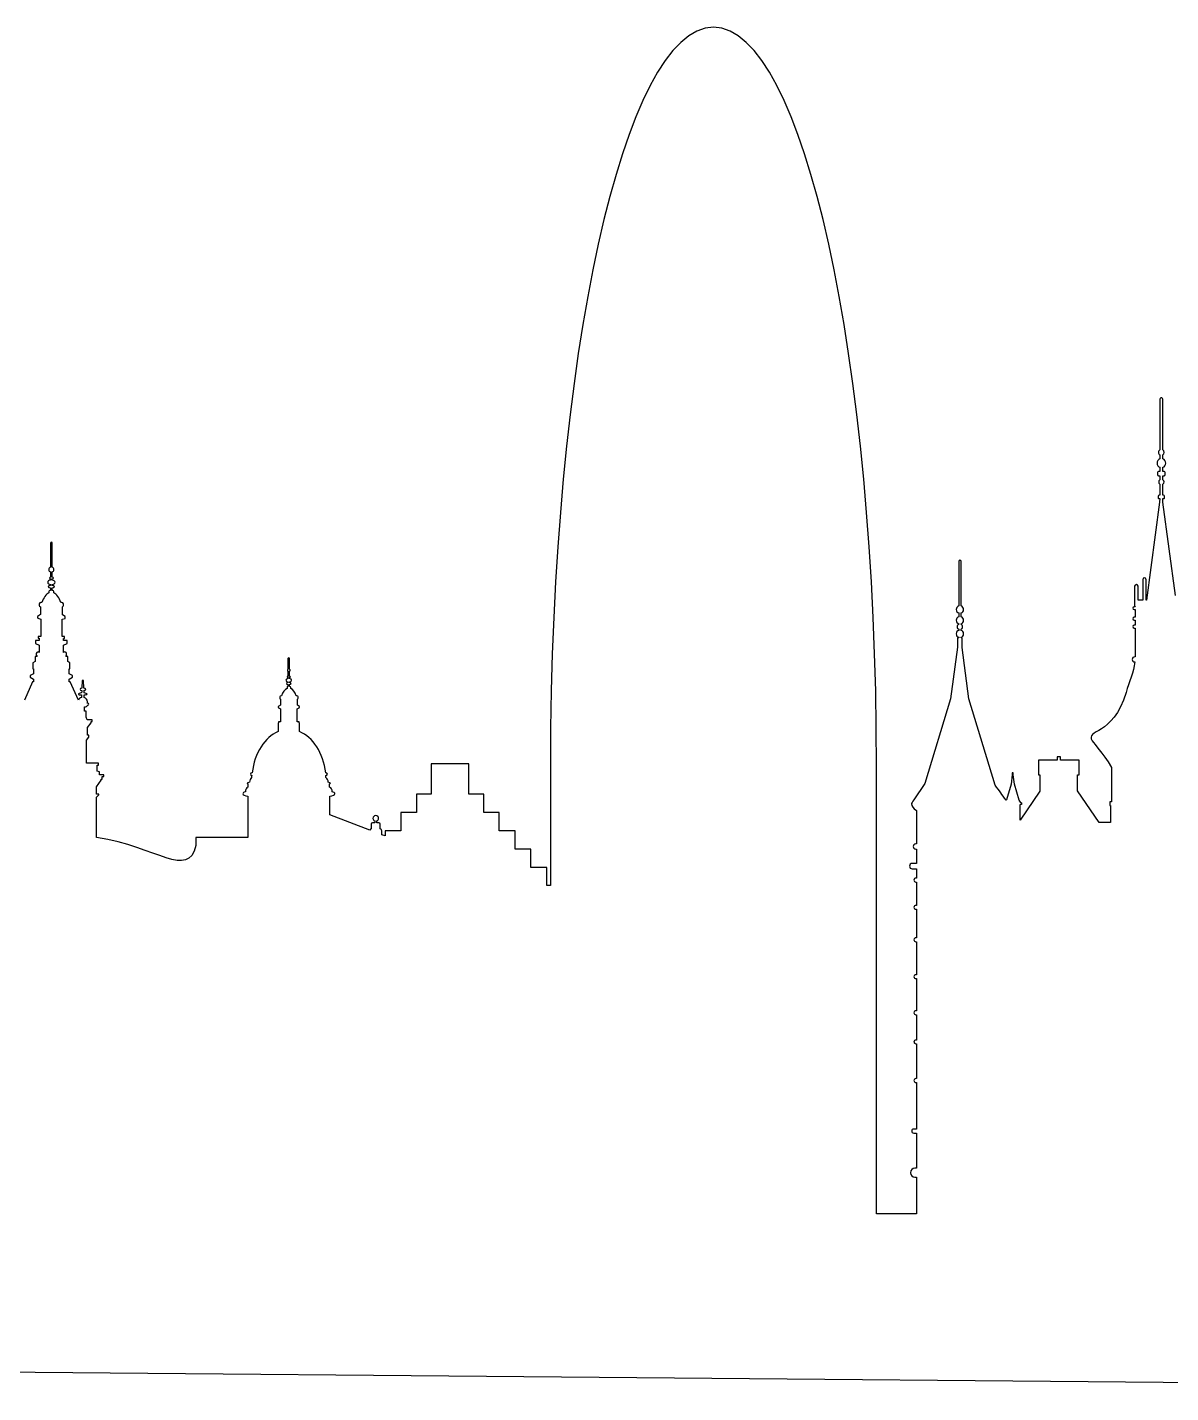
# Model space of a CAD drawing. Extents: x -1462 to 1445, y -1837 to 1335.
# Drawn here: x -962 to -711.4, y 1036.1 to 1335.4 of the extents above; entities that cross this region are included whole.
import ezdxf

# ---------------------------------------------------------------- set-up
doc = ezdxf.new("R2010")
doc.units = 0
doc.layers.add('Calque_1', color=7, linetype='CONTINUOUS')

msp = doc.modelspace()

# ---------------------------------------------------------------- linework, layer by layer
at = {"layer": 'Calque_1', "color": 1}
for p, q in [((-811.623956, 1335.354288), (-811.623956, 1335.354288)), ((-713.777597, 1253.616566), (-713.777597, 1242.751363)), ((-713.09854, 1242.751363), (-713.09854, 1253.616566)), ((-713.777597, 1241.640056), (-713.777597, 1240.77555)), ((-713.777597, 1238.923729), (-713.777597, 1237.997833)), ((-713.09854, 1240.77555), (-713.09854, 1241.640056)), ((-713.09854, 1237.997833), (-713.09854, 1238.923729)), ((-714.271834, 1237.812421), (-714.271834, 1237.318776)), ((-713.777597, 1237.997833), (-714.086391, 1237.997833)), ((-714.086391, 1237.071335), (-713.777597, 1237.071335)), ((-713.777597, 1237.071335), (-713.777597, 1236.207433)), ((-712.851733, 1237.997833), (-713.09854, 1237.997833)), ((-713.09854, 1236.207433), (-713.09854, 1237.071335)), ((-713.09854, 1237.071335), (-712.851733, 1237.071335)), ((-712.604874, 1237.318776), (-712.604874, 1237.812421)), ((-713.777597, 1232.812049), (-713.962988, 1232.812049)), ((-713.777597, 1235.219514), (-713.777597, 1232.812049)), ((-713.09854, 1232.812049), (-713.09854, 1235.219514)), ((-712.975136, 1232.812049), (-713.09854, 1232.812049)), ((-713.839584, 1231.268492), (-716.74058, 1209.784288)), ((-714.147755, 1232.626637), (-714.147755, 1232.194387)), ((-713.962988, 1232.070968), (-713.777597, 1232.070968)), ((-713.777597, 1232.070968), (-713.839584, 1231.268492)), ((-713.09854, 1231.268492), (-713.09854, 1232.070968)), ((-713.09854, 1232.070968), (-712.975136, 1232.070968)), ((-710.320324, 1210.834205), (-713.09854, 1231.268492)), ((-712.789693, 1232.194387), (-712.789693, 1232.626637)), ((-956.942788, 1222.312457), (-956.942788, 1217.069242)), ((-956.757397, 1222.497952), (-956.757397, 1222.497952)), ((-956.572578, 1217.064737), (-956.572578, 1222.250516)), ((-757.854733, 1218.304025), (-757.854733, 1208.549531)), ((-757.361119, 1208.549531), (-757.361119, 1218.304025)), ((-956.942788, 1216.019922), (-956.942788, 1214.847199)), ((-956.572578, 1214.84272), (-956.572578, 1216.015423)), ((-956.942788, 1211.945476), (-957.066192, 1211.945476)), ((-956.942788, 1214.476365), (-956.942788, 1214.229506)), ((-956.942788, 1213.241655), (-956.942788, 1213.056835)), ((-956.942788, 1212.501182), (-956.942788, 1211.945476)), ((-956.572578, 1214.225022), (-956.572578, 1214.471866)), ((-956.572578, 1213.05232), (-956.572578, 1213.237134)), ((-956.572578, 1211.940982), (-956.572578, 1212.496651)), ((-956.448603, 1211.940982), (-956.572578, 1211.940982)), ((-719.333353, 1212.871439), (-719.333353, 1208.611555)), ((-718.530892, 1209.784288), (-718.530892, 1212.871439)), ((-717.543664, 1214.290979), (-717.543664, 1209.784288)), ((-716.802619, 1209.784288), (-716.802619, 1214.290979)), ((-959.412157, 1208.982342), (-959.412157, 1208.673548)), ((-958.856504, 1209.290565), (-959.041947, 1209.290565)), ((-957.313051, 1211.698669), (-957.313051, 1211.389823)), ((-956.201744, 1211.385313), (-956.201744, 1211.694175)), ((-954.473471, 1209.286081), (-954.658862, 1209.286081)), ((-954.103208, 1208.669017), (-954.103208, 1208.977848)), ((-717.543664, 1209.784288), (-718.530892, 1209.784288)), ((-716.74058, 1209.784288), (-716.802619, 1209.784288)), ((-959.16535, 1206.636273), (-959.782368, 1206.266062)), ((-959.782368, 1206.266062), (-959.782368, 1205.957216)), ((-959.782368, 1205.957216), (-959.721004, 1205.957216)), ((-959.721004, 1205.957216), (-959.721004, 1205.833812)), ((-959.16535, 1208.364701), (-959.16535, 1206.636273)), ((-954.350067, 1206.631783), (-954.350067, 1208.360186)), ((-953.732374, 1206.261557), (-954.350067, 1206.631783)), ((-757.854733, 1207.006571), (-757.854733, 1206.142066)), ((-757.361119, 1206.142066), (-757.361119, 1207.006571)), ((-719.209949, 1208.364748), (-719.39534, 1208.364748)), ((-719.39534, 1207.747055), (-719.209949, 1207.747055)), ((-719.209949, 1206.080671), (-719.39534, 1206.080671)), ((-719.209949, 1207.747055), (-719.209949, 1206.080671)), ((-959.721004, 1205.833812), (-959.103363, 1205.648421)), ((-959.103363, 1205.648421), (-959.103363, 1201.882769)), ((-954.411431, 1205.643895), (-953.75612, 1205.829307)), ((-954.411431, 1201.878254), (-954.411431, 1205.643895)), ((-757.854733, 1204.660533), (-757.854733, 1204.537114)), ((-757.854733, 1203.425776), (-757.854733, 1203.178969)), ((-757.361119, 1204.537114), (-757.361119, 1204.660533)), ((-757.361119, 1203.178969), (-757.361119, 1203.425776)), ((-719.39534, 1205.401614), (-719.209949, 1205.401614)), ((-719.209949, 1204.351671), (-719.39534, 1204.351671)), ((-719.39534, 1203.672614), (-719.209949, 1203.672614)), ((-719.209949, 1205.401614), (-719.209949, 1204.351671)), ((-719.209949, 1203.672614), (-719.209949, 1197.375491)), ((-959.412157, 1200.956853), (-960.214618, 1200.956853)), ((-960.214618, 1200.956853), (-960.214618, 1200.339212)), ((-960.214618, 1200.339212), (-959.412157, 1199.969002)), ((-959.535561, 1201.882769), (-959.658964, 1201.882769)), ((-959.658964, 1201.882769), (-959.658964, 1201.450519)), ((-959.658964, 1201.450519), (-959.412157, 1201.450519)), ((-959.16535, 1201.882769), (-959.535561, 1201.882769)), ((-959.412157, 1201.450519), (-959.412157, 1200.956853)), ((-959.412157, 1199.969002), (-959.412157, 1198.363977)), ((-959.103363, 1201.882769), (-959.16535, 1201.882769)), ((-954.350067, 1201.878254), (-954.411431, 1201.878254)), ((-953.979857, 1201.878254), (-954.350067, 1201.878254)), ((-954.103208, 1200.952354), (-954.103208, 1201.446004)), ((-954.103208, 1201.446004), (-953.855778, 1201.446004)), ((-953.3008, 1200.952354), (-954.103208, 1200.952354)), ((-954.103208, 1199.964466), (-953.3008, 1200.334692)), ((-954.103208, 1198.359482), (-954.103208, 1199.964466)), ((-953.855778, 1201.878254), (-953.979857, 1201.878254)), ((-953.855778, 1201.446004), (-953.855778, 1201.878254)), ((-953.3008, 1200.334692), (-953.3008, 1200.952354)), ((-757.854733, 1201.57398), (-758.16358, 1201.57398)), ((-758.16358, 1201.57398), (-758.16358, 1199.536149)), ((-757.854733, 1201.697399), (-757.854733, 1201.57398)), ((-757.361119, 1201.57398), (-757.361119, 1201.697399)), ((-757.113689, 1201.57398), (-757.361119, 1201.57398)), ((-757.113689, 1199.474754), (-757.113689, 1201.57398)), ((-959.905771, 1197.499477), (-960.338021, 1197.499477)), ((-960.338021, 1197.499477), (-960.338021, 1196.38817)), ((-953.176773, 1197.494982), (-953.608971, 1197.494982)), ((-953.176773, 1196.383639), (-953.176773, 1197.494982)), ((-904.901942, 1197.00527), (-904.901942, 1194.659201)), ((-904.53168, 1194.659201), (-904.53168, 1197.00527)), ((-758.16358, 1199.536149), (-759.645045, 1188.177295)), ((-755.632171, 1188.177295), (-757.113689, 1199.474754)), ((-719.209949, 1197.375491), (-719.271937, 1197.375491)), ((-960.338021, 1196.38817), (-960.831635, 1196.079323)), ((-960.831635, 1196.079323), (-960.831635, 1194.783196)), ((-960.831635, 1194.783196), (-960.646868, 1194.783196)), ((-960.646868, 1194.783196), (-960.646868, 1193.671837)), ((-952.683159, 1196.074808), (-953.176773, 1196.383639)), ((-952.86855, 1193.667348), (-952.86855, 1194.778686)), ((-952.86855, 1194.778686), (-952.683159, 1194.778686)), ((-952.683159, 1194.778686), (-952.683159, 1196.074808)), ((-904.901942, 1194.226951), (-904.901942, 1193.116241)), ((-904.53168, 1193.116241), (-904.53168, 1194.226951)), ((-960.893675, 1191.943461), (-962.683987, 1187.868443)), ((-960.646868, 1193.671837), (-961.387289, 1193.301627)), ((-961.387289, 1193.301627), (-961.387289, 1192.930793)), ((-961.387289, 1192.930793), (-960.646868, 1192.499114)), ((-960.646868, 1191.943461), (-960.893675, 1191.943461)), ((-960.646868, 1192.499114), (-960.646868, 1191.943461)), ((-952.127505, 1193.297122), (-952.86855, 1193.667348)), ((-952.86855, 1192.494615), (-952.127505, 1192.926267)), ((-952.86855, 1191.938971), (-952.86855, 1192.494615)), ((-952.621691, 1191.938971), (-952.86855, 1191.938971)), ((-950.831379, 1187.863907), (-952.621691, 1191.938971)), ((-952.127505, 1192.926267), (-952.127505, 1193.297122)), ((-950.02897, 1192.185779), (-950.090334, 1190.518802)), ((-949.720123, 1192.185779), (-950.02897, 1192.185779)), ((-949.658136, 1190.518802), (-949.720123, 1192.185779)), ((-904.901942, 1192.868805), (-904.901942, 1192.621967)), ((-904.901942, 1191.88151), (-904.901942, 1191.757462)), ((-904.901942, 1191.325841), (-904.901942, 1190.89359)), ((-904.53168, 1192.621967), (-904.53168, 1192.868805)), ((-904.53168, 1191.757462), (-904.53168, 1191.88151)), ((-904.53168, 1190.89359), (-904.53168, 1191.325841)), ((-950.090334, 1189.839714), (-950.152374, 1189.469488)), ((-950.152374, 1189.037238), (-950.152374, 1188.481569)), ((-950.090334, 1190.025157), (-950.090334, 1189.839714)), ((-949.59672, 1189.839714), (-949.658136, 1190.025157)), ((-949.59672, 1189.469488), (-949.59672, 1189.839714)), ((-949.59672, 1188.481569), (-949.59672, 1189.037238)), ((-906.692255, 1188.60955), (-906.692255, 1188.362083)), ((-906.568799, 1188.115276), (-906.568799, 1186.819118)), ((-906.321992, 1188.856357), (-906.383408, 1188.856357)), ((-905.087333, 1190.708147), (-905.087333, 1190.46134)), ((-904.901942, 1190.89359), (-904.96393, 1190.89359)), ((-904.469692, 1190.89359), (-904.53168, 1190.89359)), ((-904.284873, 1190.46134), (-904.284873, 1190.708147)), ((-902.926811, 1188.856357), (-903.111578, 1188.856357)), ((-902.803355, 1186.819118), (-902.803355, 1188.115276)), ((-902.679952, 1188.362083), (-902.679952, 1188.60955)), ((-759.645045, 1188.177295), (-765.262841, 1169.656194)), ((-749.890972, 1169.285968), (-755.632171, 1188.177295)), ((-949.473316, 1185.456442), (-949.473316, 1186.44433)), ((-949.16447, 1185.456442), (-949.473316, 1185.456442)), ((-949.16447, 1185.270999), (-949.16447, 1185.456442)), ((-949.16447, 1184.530547), (-949.16447, 1185.270999)), ((-948.855675, 1186.753192), (-948.917663, 1186.814587)), ((-906.568799, 1186.819118), (-907.062465, 1186.510287)), ((-907.062465, 1186.510287), (-907.062465, 1186.26348)), ((-907.062465, 1186.26348), (-906.93901, 1186.26348)), ((-906.93901, 1186.26348), (-906.93901, 1186.201456)), ((-906.93901, 1186.201456), (-906.507435, 1186.016642)), ((-906.507435, 1186.016642), (-906.507435, 1183.114903)), ((-902.864771, 1186.016642), (-902.432521, 1186.201456)), ((-902.864771, 1183.114903), (-902.864771, 1186.016642)), ((-902.371157, 1186.510287), (-902.803355, 1186.819118)), ((-902.432521, 1186.201456), (-902.432521, 1186.26348)), ((-902.432521, 1186.26348), (-902.371157, 1186.26348)), ((-902.371157, 1186.26348), (-902.371157, 1186.510287)), ((-949.16447, 1184.16029), (-949.16447, 1184.530547)), ((-948.917663, 1183.60462), (-949.16447, 1184.16029)), ((-947.806408, 1183.60462), (-948.917663, 1183.60462)), ((-948.855675, 1181.875615), (-948.053215, 1182.925558)), ((-948.053215, 1182.925558), (-948.053215, 1183.233792)), ((-948.053215, 1183.233792), (-947.806408, 1183.233792)), ((-947.806408, 1183.233792), (-947.806408, 1183.60462)), ((-906.93901, 1182.929492), (-907.062465, 1182.929492)), ((-907.062465, 1182.929492), (-907.062465, 1181.015677)), ((-906.507435, 1183.114903), (-906.93901, 1183.114903)), ((-906.93901, 1183.114903), (-906.93901, 1182.929492)), ((-902.432521, 1183.114903), (-902.864771, 1183.114903)), ((-902.432521, 1182.929492), (-902.432521, 1183.114903)), ((-902.371157, 1182.929492), (-902.432521, 1182.929492)), ((-902.371157, 1181.015677), (-902.371157, 1182.929492)), ((-949.041066, 1179.159325), (-948.546881, 1179.777018)), ((-949.041066, 1174.096959), (-949.041066, 1179.159325)), ((-948.855675, 1180.209268), (-948.855675, 1181.875615)), ((-948.546881, 1180.209268), (-948.855675, 1180.209268)), ((-948.546881, 1179.777018), (-948.546881, 1180.209268)), ((-946.448294, 1174.096959), (-949.041066, 1174.096959)), ((-946.695101, 1172.368588), (-946.695101, 1173.665338)), ((-946.695101, 1173.665338), (-946.448294, 1173.665338)), ((-946.448294, 1173.665338), (-946.448294, 1174.096959)), ((-865.269774, 1173.978102), (-873.480395, 1173.978102)), ((-873.480395, 1173.978102), (-873.480395, 1172.990183)), ((-873.480395, 1172.990183), (-873.480395, 1172.125683)), ((-865.269774, 1172.990183), (-865.269774, 1173.978102)), ((-865.269774, 1172.125683), (-865.269774, 1172.990183)), ((-847.367172, 1173.422433), (-847.367172, 1147.246724)), ((-775.880791, 1077.115298), (-775.880791, 1173.422433)), ((-736.310091, 1174.780578), (-740.384381, 1174.780578)), ((-740.384381, 1174.780578), (-740.384381, 1171.570014)), ((-735.569046, 1175.459672), (-736.310091, 1175.459672)), ((-736.310091, 1175.459672), (-736.310091, 1174.780578)), ((-735.569046, 1174.780578), (-735.569046, 1175.459672)), ((-731.494756, 1174.780578), (-735.569046, 1174.780578)), ((-731.494756, 1171.570014), (-731.494756, 1174.780578)), ((-724.395495, 1173.175626), (-724.395495, 1165.643777)), ((-946.880544, 1168.91118), (-945.830653, 1170.393347)), ((-946.201487, 1172.183145), (-946.695101, 1172.368588)), ((-946.201487, 1171.504088), (-946.201487, 1172.183145)), ((-945.275051, 1171.504088), (-946.201487, 1171.504088)), ((-945.830653, 1170.393347), (-945.830653, 1170.578161)), ((-945.830653, 1170.578161), (-945.645833, 1170.578161)), ((-945.645833, 1170.578161), (-945.645833, 1171.195854)), ((-945.645833, 1171.195854), (-945.275051, 1171.195854)), ((-945.275051, 1171.195854), (-945.275051, 1171.504088)), ((-912.742248, 1172.002264), (-912.803664, 1172.002264)), ((-896.567919, 1170.952949), (-896.567919, 1171.385199)), ((-873.480395, 1172.125683), (-873.480395, 1167.310758)), ((-865.269774, 1167.310758), (-865.269774, 1172.125683)), ((-746.125528, 1171.570014), (-746.372387, 1169.47138)), ((-745.940137, 1171.940869), (-746.125528, 1171.940869)), ((-746.125528, 1171.940869), (-746.125528, 1171.570014)), ((-745.940137, 1171.570014), (-745.940137, 1171.940869)), ((-745.631914, 1169.47138), (-745.940137, 1171.570014)), ((-740.384381, 1171.570014), (-740.075535, 1171.570014)), ((-740.075535, 1171.570014), (-740.075535, 1169.03913)), ((-731.86559, 1169.03913), (-731.86559, 1171.570014)), ((-731.86559, 1171.570014), (-731.494756, 1171.570014)), ((-946.880544, 1167.306196), (-946.880544, 1168.91118)), ((-946.32489, 1167.306196), (-946.880544, 1167.306196)), ((-946.880544, 1166.63167), (-946.32489, 1167.120785)), ((-946.32489, 1167.120785), (-946.32489, 1167.306196)), ((-914.223766, 1167.927823), (-914.223766, 1167.804404)), ((-913.668112, 1169.594799), (-913.668112, 1168.853718)), ((-895.76551, 1168.853718), (-895.76551, 1169.594799)), ((-895.209857, 1167.804404), (-895.209857, 1167.927823)), ((-873.480395, 1167.310758), (-876.752224, 1167.310758)), ((-876.752224, 1167.310758), (-876.752224, 1163.297713)), ((-861.935957, 1167.310758), (-865.269774, 1167.310758)), ((-861.935957, 1163.297713), (-861.935957, 1167.310758)), ((-765.262841, 1169.656194), (-767.73221, 1166.076027)), ((-746.372387, 1169.47138), (-747.422226, 1166.076027)), ((-744.582023, 1166.014003), (-745.631914, 1169.47138)), ((-740.075535, 1167.927823), (-744.397255, 1161.569305)), ((-740.075535, 1169.03913), (-740.075535, 1167.927823)), ((-731.86559, 1168.051242), (-731.86559, 1169.03913)), ((-727.050307, 1161.075062), (-731.86559, 1168.051242)), ((-946.880544, 1157.803102), (-946.880544, 1166.63167)), ((-913.668112, 1166.878508), (-913.668112, 1157.803102)), ((-895.704094, 1162.742043), (-895.704094, 1166.878508)), ((-747.422226, 1166.076027), (-747.483642, 1165.952608)), ((-744.150448, 1165.334915), (-744.582023, 1166.014003)), ((-744.397255, 1161.569305), (-744.397255, 1165.026084)), ((-724.395495, 1165.643777), (-724.766329, 1165.643777)), ((-724.766329, 1165.643777), (-724.766329, 1164.84127)), ((-724.766329, 1164.84127), (-724.580886, 1164.84127)), ((-724.580886, 1164.84127), (-724.580886, 1161.075062)), ((-886.937924, 1159.408683), (-895.704094, 1162.742043)), ((-885.888657, 1161.013667), (-886.382271, 1161.013667)), ((-885.888657, 1161.445922), (-885.888657, 1161.013667)), ((-885.394367, 1161.013667), (-885.394367, 1161.445922)), ((-884.962169, 1161.013667), (-885.394367, 1161.013667)), ((-876.752224, 1163.297713), (-880.147458, 1163.297713)), ((-880.147458, 1163.297713), (-880.147458, 1159.284667)), ((-858.602763, 1163.297713), (-861.935957, 1163.297713)), ((-858.602763, 1159.284667), (-858.602763, 1163.297713)), ((-767.114569, 1163.729963), (-767.114569, 1156.383526)), ((-724.580886, 1161.075062), (-727.050307, 1161.075062)), ((-886.629078, 1160.704805), (-886.629078, 1159.716917)), ((-884.653946, 1159.716917), (-884.653946, 1160.704805)), ((-884.3451, 1158.420764), (-884.3451, 1159.22324)), ((-883.604055, 1158.173957), (-884.3451, 1158.420764)), ((-880.147458, 1159.284667), (-883.604055, 1159.284667)), ((-883.604055, 1159.284667), (-883.604055, 1158.173957)), ((-855.083503, 1159.284667), (-858.602763, 1159.284667)), ((-855.083503, 1155.272218), (-855.083503, 1159.284667)), ((-913.668112, 1157.803102), (-925.088471, 1157.803102)), ((-925.088471, 1157.803102), (-925.088471, 1156.012702)), ((-851.68827, 1155.272218), (-855.083503, 1155.272218)), ((-851.68827, 1151.259173), (-851.68827, 1155.272218)), ((-767.114569, 1156.383526), (-767.300012, 1156.383526)), ((-767.300012, 1155.272218), (-767.114569, 1155.272218)), ((-767.114569, 1155.272218), (-767.114569, 1152.123673)), ((-767.114569, 1152.123673), (-768.102421, 1152.123673)), ((-848.169633, 1151.259173), (-851.68827, 1151.259173)), ((-848.169633, 1147.246724), (-848.169633, 1151.259173)), ((-768.102421, 1150.950939), (-767.114569, 1150.950939)), ((-767.114569, 1150.950939), (-767.114569, 1148.913701)), ((-847.367172, 1147.246724), (-848.169633, 1147.246724)), ((-767.114569, 1148.913701), (-767.237972, 1148.913701)), ((-767.237972, 1148.0492), (-767.114569, 1148.0492)), ((-767.114569, 1148.0492), (-767.114569, 1142.924816)), ((-767.114569, 1142.924816), (-767.237972, 1142.924816)), ((-767.237972, 1142.060945), (-767.114569, 1142.060945)), ((-767.114569, 1142.060945), (-767.114569, 1135.825254)), ((-767.114569, 1135.825254), (-767.237972, 1135.825254)), ((-767.237972, 1134.961346), (-767.114569, 1134.961346)), ((-767.114569, 1134.961346), (-767.114569, 1127.738333)), ((-767.114569, 1127.738333), (-767.237972, 1127.738333)), ((-767.237972, 1126.873828), (-767.114569, 1126.873828)), ((-767.114569, 1126.873828), (-767.114569, 1119.836243)), ((-767.114569, 1119.836243), (-767.237972, 1119.836243)), ((-767.237972, 1118.971743), (-767.114569, 1118.971743)), ((-767.114569, 1118.971743), (-767.114569, 1113.415727)), ((-767.114569, 1113.415727), (-767.237972, 1113.415727)), ((-767.237972, 1112.613266), (-767.114569, 1112.613266)), ((-767.114569, 1112.613266), (-767.114569, 1104.957988)), ((-767.114569, 1104.957988), (-767.237972, 1104.957988)), ((-767.237972, 1104.093488), (-767.114569, 1104.093488)), ((-767.114569, 1104.093488), (-767.114569, 1093.907372)), ((-767.114569, 1093.907372), (-767.73221, 1093.907372)), ((-767.73221, 1093.042872), (-767.114569, 1093.042872)), ((-767.114569, 1093.042872), (-767.114569, 1085.32623)), ((-767.114569, 1085.32623), (-767.48478, 1085.32623)), ((-767.48478, 1083.350371), (-767.114569, 1083.350371)), ((-767.114569, 1083.350371), (-767.114569, 1075.324882)), ((-775.880791, 1075.324882), (-775.880791, 1077.115298)), ((-767.114569, 1075.324882), (-775.880791, 1075.324882)), ((-462.202365, 1036.13177), (-1461.575143, 1044.944288))]:
    msp.add_line(p, q, dxfattribs=at)
for points in [[(-811.623956, 1335.354288), (-831.316714, 1335.354288), (-847.367172, 1262.630078), (-847.367172, 1173.422433)], [(-775.880791, 1173.422433), (-775.880791, 1262.630073), (-791.931249, 1335.354288), (-811.623956, 1335.354288)], [(-713.46875, 1254.172236), (-713.653933, 1254.172236), (-713.777597, 1253.925241), (-713.777597, 1253.616566)], [(-713.09854, 1253.616566), (-713.09854, 1253.925241), (-713.283515, 1254.172236), (-713.46875, 1254.172236)], [(-713.777597, 1242.751363), (-713.96278, 1242.627912), (-714.086391, 1242.442656), (-714.086391, 1242.195693)], [(-714.086391, 1242.195693), (-714.086391, 1242.0105), (-713.96278, 1241.763506), (-713.777597, 1241.640056)], [(-712.851733, 1242.195693), (-712.851733, 1242.442656), (-712.913304, 1242.627912), (-713.09854, 1242.751363)], [(-713.09854, 1241.640056), (-712.913304, 1241.763506), (-712.851733, 1242.0105), (-712.851733, 1242.195693)], [(-713.777597, 1240.77555), (-714.147963, 1240.590331), (-714.395238, 1240.28178), (-714.395238, 1239.849624)], [(-714.395238, 1239.849624), (-714.395238, 1239.417499), (-714.147963, 1239.04721), (-713.777597, 1238.923729)], [(-712.481522, 1239.849624), (-712.481522, 1240.28178), (-712.728121, 1240.590331), (-713.09854, 1240.77555)], [(-713.09854, 1238.923729), (-712.728121, 1239.04721), (-712.481522, 1239.417499), (-712.481522, 1239.849624)], [(-714.086391, 1237.997833), (-714.209847, 1237.997833), (-714.271834, 1237.935872), (-714.271834, 1237.812421)], [(-714.271834, 1237.318776), (-714.271834, 1237.19529), (-714.209847, 1237.071335), (-714.086391, 1237.071335)], [(-713.777597, 1236.207433), (-713.96278, 1236.083951), (-714.024404, 1235.898384), (-714.024404, 1235.713159)], [(-712.851733, 1235.713159), (-712.851733, 1235.898384), (-712.975084, 1236.083951), (-713.09854, 1236.207433)], [(-712.604874, 1237.812421), (-712.604874, 1237.935872), (-712.728225, 1237.997833), (-712.851733, 1237.997833)], [(-712.851733, 1237.071335), (-712.728225, 1237.071335), (-712.604874, 1237.19529), (-712.604874, 1237.318776)], [(-713.962988, 1232.812049), (-714.086443, 1232.812049), (-714.147755, 1232.68838), (-714.147755, 1232.626637)], [(-714.024404, 1235.713159), (-714.024404, 1235.527965), (-713.96278, 1235.342995), (-713.777597, 1235.219514)], [(-713.09854, 1235.219514), (-712.975084, 1235.342995), (-712.851733, 1235.527965), (-712.851733, 1235.713159)], [(-712.789693, 1232.626637), (-712.789693, 1232.68838), (-712.851629, 1232.812049), (-712.975136, 1232.812049)], [(-714.147755, 1232.194387), (-714.147755, 1232.132649), (-714.086443, 1232.070968), (-713.962988, 1232.070968)], [(-712.975136, 1232.070968), (-712.851629, 1232.070968), (-712.789693, 1232.132649), (-712.789693, 1232.194387)], [(-956.757397, 1222.497952), (-956.819125, 1222.497952), (-956.942788, 1222.374237), (-956.942788, 1222.312457)], [(-956.572578, 1222.250516), (-956.572578, 1222.373998), (-956.633942, 1222.497952), (-956.757397, 1222.497952)], [(-757.607926, 1218.550864), (-757.731382, 1218.550864), (-757.854733, 1218.427507), (-757.854733, 1218.304025)], [(-757.361119, 1218.304025), (-757.361119, 1218.427507), (-757.484471, 1218.550864), (-757.607926, 1218.550864)], [(-956.942788, 1217.069242), (-957.189699, 1217.007514), (-957.313051, 1216.761123), (-957.313051, 1216.514212)], [(-957.313051, 1216.514212), (-957.313051, 1216.267249), (-957.189699, 1216.08165), (-956.942788, 1216.019922)], [(-956.942788, 1214.847199), (-957.066296, 1214.847199), (-957.189647, 1214.723536), (-957.189647, 1214.661808)], [(-956.201744, 1216.509697), (-956.201744, 1216.756628), (-956.325667, 1217.00303), (-956.572578, 1217.064737)], [(-956.572578, 1216.015423), (-956.325667, 1216.077161), (-956.201744, 1216.262765), (-956.201744, 1216.509697)], [(-956.942788, 1214.229506), (-957.313207, 1214.167831), (-957.559858, 1213.982855), (-957.559858, 1213.735892)], [(-957.559858, 1213.735892), (-957.559858, 1213.488929), (-957.313207, 1213.303331), (-956.942788, 1213.241655)], [(-956.942788, 1213.056835), (-957.189699, 1213.056835), (-957.436402, 1212.933484), (-957.436402, 1212.809976)], [(-957.436402, 1212.809976), (-957.436402, 1212.624793), (-957.189699, 1212.501182), (-956.942788, 1212.501182)], [(-957.066192, 1211.945476), (-957.189699, 1211.945476), (-957.313051, 1211.822125), (-957.313051, 1211.698669)], [(-957.189647, 1214.661808), (-957.189647, 1214.600081), (-957.066296, 1214.476365), (-956.942788, 1214.476365)], [(-956.325147, 1214.657277), (-956.325147, 1214.719016), (-956.387394, 1214.84272), (-956.572578, 1214.84272)], [(-956.572578, 1214.471866), (-956.387394, 1214.471866), (-956.325147, 1214.595565), (-956.325147, 1214.657277)], [(-955.954937, 1213.731377), (-955.954937, 1213.978345), (-956.202211, 1214.163315), (-956.572578, 1214.225022)], [(-956.572578, 1213.237134), (-956.202211, 1213.298846), (-955.954937, 1213.484445), (-955.954937, 1213.731377)], [(-956.07834, 1212.805482), (-956.07834, 1212.928963), (-956.325667, 1213.05232), (-956.572578, 1213.05232)], [(-956.572578, 1212.496651), (-956.325667, 1212.496651), (-956.07834, 1212.620288), (-956.07834, 1212.805482)], [(-956.201744, 1211.694175), (-956.201744, 1211.817625), (-956.325095, 1211.940982), (-956.448603, 1211.940982)], [(-718.901726, 1213.241665), (-719.148637, 1213.241665), (-719.333353, 1213.056633), (-719.333353, 1212.871439)], [(-718.530892, 1212.871439), (-718.530892, 1213.056633), (-718.716491, 1213.241665), (-718.901726, 1213.241665)], [(-717.172778, 1214.72323), (-717.358013, 1214.72323), (-717.543664, 1214.537916), (-717.543664, 1214.290979)], [(-716.802619, 1214.290979), (-716.802619, 1214.537916), (-716.987595, 1214.72323), (-717.172778, 1214.72323)], [(-959.041947, 1209.290565), (-959.22713, 1209.290565), (-959.412157, 1209.167577), (-959.412157, 1208.982342)], [(-957.313051, 1211.389823), (-957.93038, 1211.142912), (-958.486137, 1210.340087), (-958.856504, 1209.290565)], [(-954.658862, 1209.286081), (-955.02928, 1210.335588), (-955.584414, 1211.138381), (-956.201744, 1211.385313)], [(-954.103208, 1208.977848), (-954.103208, 1209.163073), (-954.288236, 1209.286081), (-954.473471, 1209.286081)], [(-959.412157, 1208.673548), (-959.412157, 1208.488364), (-959.288806, 1208.426429), (-959.16535, 1208.364701)], [(-954.350067, 1208.360186), (-954.22656, 1208.421929), (-954.103208, 1208.483828), (-954.103208, 1208.669017)], [(-953.75612, 1205.829307), (-953.719384, 1205.989332), (-953.732374, 1206.037862), (-953.732374, 1206.261557)], [(-757.854733, 1208.549531), (-758.163424, 1208.426081), (-758.410387, 1208.117468), (-758.410387, 1207.747055)], [(-758.410387, 1207.747055), (-758.410387, 1207.376637), (-758.163424, 1207.06831), (-757.854733, 1207.006571)], [(-757.854733, 1206.142066), (-758.163424, 1206.080359), (-758.410387, 1205.772032), (-758.410387, 1205.401614)], [(-756.805466, 1207.747055), (-756.805466, 1208.117468), (-757.05248, 1208.426081), (-757.361119, 1208.549531)], [(-757.361119, 1207.006571), (-757.05248, 1207.06831), (-756.805466, 1207.376637), (-756.805466, 1207.747055)], [(-756.805466, 1205.401614), (-756.805466, 1205.772032), (-757.05248, 1206.080359), (-757.361119, 1206.142066)], [(-719.39534, 1208.364748), (-719.580523, 1208.364748), (-719.704187, 1208.241111), (-719.704187, 1208.055886)], [(-719.704187, 1208.055886), (-719.704187, 1207.870692), (-719.580523, 1207.747055), (-719.39534, 1207.747055)], [(-719.39534, 1206.080671), (-719.580523, 1206.080671), (-719.704187, 1205.895041), (-719.704187, 1205.709816)], [(-719.333353, 1208.611555), (-719.333353, 1208.549812), (-719.271677, 1208.426455), (-719.209949, 1208.364748)], [(-758.410387, 1205.401614), (-758.410387, 1205.031201), (-758.163424, 1204.722245), (-757.854733, 1204.660533)], [(-757.854733, 1203.178969), (-758.163424, 1203.117225), (-758.410387, 1202.80827), (-758.410387, 1202.437857)], [(-757.854733, 1204.537114), (-758.039968, 1204.413632), (-758.224944, 1204.228377), (-758.224944, 1203.981445)], [(-758.224944, 1203.981445), (-758.224944, 1203.734513), (-758.039968, 1203.487514), (-757.854733, 1203.425776)], [(-757.361119, 1204.660533), (-757.05248, 1204.722245), (-756.805466, 1205.031201), (-756.805466, 1205.401614)], [(-757.052325, 1203.981445), (-757.052325, 1204.228377), (-757.175884, 1204.413632), (-757.361119, 1204.537114)], [(-757.361119, 1203.425776), (-757.175884, 1203.487514), (-757.052325, 1203.734513), (-757.052325, 1203.981445)], [(-756.805466, 1202.437857), (-756.805466, 1202.80827), (-757.05248, 1203.117225), (-757.361119, 1203.178969)], [(-719.704187, 1205.709816), (-719.704187, 1205.524628), (-719.580523, 1205.401614), (-719.39534, 1205.401614)], [(-719.39534, 1204.351671), (-719.580523, 1204.351671), (-719.704187, 1204.228065), (-719.704187, 1204.04284)], [(-719.704187, 1204.04284), (-719.704187, 1203.857646), (-719.580523, 1203.672614), (-719.39534, 1203.672614)], [(-758.410387, 1202.437857), (-758.410387, 1202.067438), (-758.163424, 1201.759142), (-757.854733, 1201.697399)], [(-757.361119, 1201.697399), (-757.05248, 1201.759142), (-756.805466, 1202.067438), (-756.805466, 1202.437857)], [(-959.658964, 1198.487432), (-959.905927, 1198.487432), (-960.091214, 1198.240417), (-960.091214, 1197.931727)], [(-960.091214, 1197.931727), (-960.091214, 1197.746543), (-960.029279, 1197.561256), (-959.905771, 1197.499477)], [(-959.412157, 1198.363977), (-959.473937, 1198.425756), (-959.597237, 1198.487432), (-959.658964, 1198.487432)], [(-953.855778, 1198.482901), (-953.917506, 1198.482901), (-954.041533, 1198.42122), (-954.103208, 1198.359482)], [(-953.424203, 1197.927232), (-953.424203, 1198.235907), (-953.608867, 1198.482901), (-953.855778, 1198.482901)], [(-953.608971, 1197.494982), (-953.485515, 1197.55672), (-953.424203, 1197.742007), (-953.424203, 1197.927232)], [(-904.717123, 1197.190682), (-904.840578, 1197.190682), (-904.901942, 1197.067008), (-904.901942, 1197.00527)], [(-904.53168, 1197.00527), (-904.53168, 1197.067008), (-904.593615, 1197.190682), (-904.717123, 1197.190682)], [(-719.271937, 1197.375491), (-719.580575, 1197.375491), (-719.82759, 1197.128528), (-719.82759, 1196.819822)], [(-904.901942, 1194.659201), (-904.963618, 1194.597457), (-905.025294, 1194.535844), (-905.025294, 1194.412362)], [(-905.025294, 1194.412362), (-905.025294, 1194.35065), (-904.963618, 1194.288694), (-904.901942, 1194.226951)], [(-904.408276, 1194.412362), (-904.408276, 1194.535844), (-904.469952, 1194.597457), (-904.53168, 1194.659201)], [(-904.53168, 1194.226951), (-904.469952, 1194.288694), (-904.408276, 1194.35065), (-904.408276, 1194.412362)], [(-719.271937, 1196.264184), (-719.5189, 1194.103438), (-720.506595, 1191.819299), (-721.185652, 1189.59684)], [(-719.82759, 1196.819822), (-719.82759, 1196.511152), (-719.580575, 1196.264184), (-719.271937, 1196.264184)], [(-904.901942, 1192.621967), (-905.148853, 1192.560224), (-905.33414, 1192.436929), (-905.33414, 1192.251741)], [(-905.33414, 1192.251741), (-905.33414, 1192.066516), (-905.148853, 1191.943222), (-904.901942, 1191.88151)], [(-904.901942, 1191.757462), (-905.087126, 1191.695724), (-905.210737, 1191.634105), (-905.210737, 1191.510655)], [(-905.210737, 1191.510655), (-905.210737, 1191.448917), (-905.087126, 1191.325841), (-904.901942, 1191.325841)], [(-904.901942, 1193.116241), (-905.025346, 1193.116241), (-905.087333, 1193.053931), (-905.087333, 1192.992224)], [(-905.087333, 1192.992224), (-905.087333, 1192.930481), (-905.025346, 1192.868805), (-904.901942, 1192.868805)], [(-904.346289, 1192.992224), (-904.346289, 1193.053931), (-904.408224, 1193.116241), (-904.53168, 1193.116241)], [(-904.53168, 1192.868805), (-904.408224, 1192.868805), (-904.346289, 1192.930481), (-904.346289, 1192.992224)], [(-904.09943, 1192.251741), (-904.09943, 1192.436929), (-904.284769, 1192.560224), (-904.53168, 1192.621967)], [(-904.53168, 1191.88151), (-904.284769, 1191.943222), (-904.09943, 1192.066516), (-904.09943, 1192.251741)], [(-904.222833, 1191.510655), (-904.222833, 1191.634105), (-904.346497, 1191.695724), (-904.53168, 1191.757462)], [(-904.53168, 1191.325841), (-904.346497, 1191.325841), (-904.222833, 1191.448917), (-904.222833, 1191.510655)], [(-950.152374, 1189.469488), (-950.522792, 1189.407745), (-950.831379, 1189.346131), (-950.831379, 1189.22265)], [(-950.831379, 1189.22265), (-950.831379, 1189.099199), (-950.522792, 1189.037238), (-950.152374, 1189.037238)], [(-950.152374, 1188.481569), (-950.461012, 1188.419825), (-950.707975, 1188.172577), (-950.831379, 1187.863907)], [(-950.090334, 1190.518802), (-950.337297, 1190.457064), (-950.460545, 1190.395446), (-950.460545, 1190.271964)], [(-950.460545, 1190.271964), (-950.460545, 1190.148514), (-950.337297, 1190.025157), (-950.090334, 1190.025157)], [(-949.225886, 1190.271964), (-949.225886, 1190.395446), (-949.411173, 1190.457064), (-949.658136, 1190.518802)], [(-949.658136, 1190.025157), (-949.411173, 1190.025157), (-949.225886, 1190.148514), (-949.225886, 1190.271964)], [(-948.917663, 1189.22265), (-948.917663, 1189.346131), (-949.226302, 1189.407745), (-949.59672, 1189.469488)], [(-949.59672, 1189.037238), (-949.226302, 1189.037238), (-948.917663, 1189.160938), (-948.917663, 1189.22265)], [(-948.855675, 1187.555668), (-948.855675, 1187.987825), (-949.164574, 1188.358082), (-949.59672, 1188.481569)], [(-906.383408, 1188.856357), (-906.568591, 1188.856357), (-906.692255, 1188.733), (-906.692255, 1188.60955)], [(-906.692255, 1188.362083), (-906.692255, 1188.238633), (-906.630579, 1188.177014), (-906.568799, 1188.115276)], [(-905.087333, 1190.46134), (-905.581207, 1190.276116), (-906.075081, 1189.658927), (-906.321992, 1188.856357)], [(-904.96393, 1190.89359), (-905.025658, 1190.89359), (-905.087333, 1190.831629), (-905.087333, 1190.708147)], [(-904.284873, 1190.708147), (-904.284873, 1190.831629), (-904.346185, 1190.89359), (-904.469692, 1190.89359)], [(-903.111578, 1188.856357), (-903.358541, 1189.658927), (-903.790999, 1190.276116), (-904.284873, 1190.46134)], [(-902.679952, 1188.60955), (-902.679952, 1188.733), (-902.803303, 1188.856357), (-902.926811, 1188.856357)], [(-902.803355, 1188.115276), (-902.741628, 1188.177014), (-902.679952, 1188.238633), (-902.679952, 1188.362083)], [(-721.185652, 1189.59684), (-724.087116, 1179.842627), (-730.198837, 1181.633084), (-728.59376, 1178.978438)], [(-949.473316, 1186.44433), (-949.164626, 1186.44433), (-948.855675, 1186.567973), (-948.855675, 1186.753192)], [(-948.917663, 1187.246837), (-948.855675, 1187.370288), (-948.855675, 1187.432187), (-948.855675, 1187.555668)], [(-948.546881, 1186.999999), (-948.546881, 1187.123481), (-948.670752, 1187.246837), (-948.917663, 1187.246837)], [(-948.917663, 1186.814587), (-948.670752, 1186.814587), (-948.546881, 1186.938261), (-948.546881, 1186.999999)], [(-907.062465, 1181.015677), (-909.963877, 1179.780982), (-912.248374, 1176.323761), (-912.742248, 1172.002264)], [(-896.629958, 1172.002264), (-897.185508, 1176.323761), (-899.407966, 1179.780982), (-902.371157, 1181.015677)], [(-728.59376, 1178.978438), (-728.03821, 1178.052418), (-726.432666, 1176.632779), (-724.395495, 1173.175626)], [(-912.865652, 1170.952949), (-913.112563, 1170.706013), (-913.29785, 1170.335786), (-913.29785, 1169.90363)], [(-912.803664, 1172.002264), (-912.988847, 1172.002264), (-913.112459, 1171.879255), (-913.112459, 1171.694062)], [(-913.112459, 1171.694062), (-913.112459, 1171.57058), (-912.988847, 1171.385199), (-912.803664, 1171.385199)], [(-912.803664, 1171.385199), (-912.865652, 1171.261749), (-912.865652, 1171.076431), (-912.865652, 1170.952949)], [(-896.259748, 1171.694062), (-896.259748, 1171.879255), (-896.444775, 1172.002264), (-896.629958, 1172.002264)], [(-896.567919, 1171.385199), (-896.382735, 1171.385199), (-896.259748, 1171.57058), (-896.259748, 1171.694062)], [(-896.074305, 1169.90363), (-896.074305, 1170.335786), (-896.25928, 1170.706013), (-896.567919, 1170.952949)], [(-914.223766, 1167.804404), (-914.594132, 1167.74266), (-914.779367, 1167.557378), (-914.779367, 1167.372154)], [(-914.779367, 1167.372154), (-914.779367, 1167.18696), (-914.347169, 1166.940247), (-913.668112, 1166.878508)], [(-913.668112, 1168.853718), (-913.976751, 1168.606786), (-914.223766, 1168.298236), (-914.223766, 1167.927823)], [(-913.29785, 1169.90363), (-913.668268, 1169.841923), (-913.853503, 1169.779961), (-913.853503, 1169.718218)], [(-913.853503, 1169.718218), (-913.853503, 1169.65648), (-913.791568, 1169.594799), (-913.668112, 1169.594799)], [(-895.580691, 1169.718218), (-895.580691, 1169.779961), (-895.765666, 1169.841923), (-896.074305, 1169.90363)], [(-895.76551, 1169.594799), (-895.642003, 1169.594799), (-895.580691, 1169.65648), (-895.580691, 1169.718218)], [(-895.209857, 1167.927823), (-895.209857, 1168.298236), (-895.395092, 1168.606786), (-895.76551, 1168.853718)], [(-895.704094, 1166.878508), (-895.086765, 1166.940247), (-894.592787, 1167.18696), (-894.592787, 1167.372154)], [(-894.592787, 1167.372154), (-894.592787, 1167.557378), (-894.839438, 1167.74266), (-895.209857, 1167.804404)], [(-747.483642, 1165.952608), (-748.347934, 1167.249046), (-748.965004, 1167.98953), (-749.890972, 1169.285968)], [(-767.73221, 1166.076027), (-768.040901, 1165.643871), (-768.225824, 1165.273582), (-768.225824, 1165.150132)], [(-768.225824, 1165.150132), (-768.225824, 1164.656237), (-767.855354, 1164.162119), (-767.114569, 1163.729963)], [(-744.397255, 1165.026084), (-744.150293, 1165.087827), (-743.965005, 1165.149789), (-743.965005, 1165.211527)], [(-743.965005, 1165.211527), (-743.965005, 1165.27327), (-744.026941, 1165.334915), (-744.150448, 1165.334915)], [(-886.382271, 1161.013667), (-886.505726, 1161.013667), (-886.629078, 1160.89003), (-886.629078, 1160.704805)], [(-885.641226, 1162.618624), (-886.011593, 1162.618624), (-886.258867, 1162.31023), (-886.258867, 1162.00156)], [(-886.258867, 1162.00156), (-886.258867, 1161.754623), (-886.135568, 1161.507629), (-885.888657, 1161.445922)], [(-885.024157, 1162.00156), (-885.024157, 1162.31023), (-885.332536, 1162.618624), (-885.641226, 1162.618624)], [(-885.394367, 1161.445922), (-885.209184, 1161.507629), (-885.024157, 1161.754623), (-885.024157, 1162.00156)], [(-884.653946, 1160.704805), (-884.653946, 1160.89003), (-884.776986, 1161.013667), (-884.962169, 1161.013667)], [(-886.629078, 1159.716917), (-886.814261, 1159.655179), (-886.876145, 1159.593877), (-886.937924, 1159.408683)], [(-884.3451, 1159.22324), (-884.3451, 1159.470203), (-884.468763, 1159.655179), (-884.653946, 1159.716917)], [(-925.088471, 1156.012702), (-926.932301, 1148.595631), (-933.307456, 1155.74694), (-946.880544, 1157.803102)], [(-767.300012, 1156.383526), (-767.608651, 1156.383526), (-767.855614, 1156.136563), (-767.855614, 1155.827888)], [(-767.855614, 1155.827888), (-767.855614, 1155.519181), (-767.608651, 1155.272218), (-767.300012, 1155.272218)], [(-768.102421, 1152.123673), (-768.411111, 1152.123673), (-768.658074, 1151.877022), (-768.658074, 1151.506608)], [(-768.658074, 1151.506608), (-768.658074, 1151.197933), (-768.411111, 1150.950939), (-768.102421, 1150.950939)], [(-767.237972, 1148.913701), (-767.484883, 1148.913701), (-767.670223, 1148.728387), (-767.670223, 1148.481451)], [(-767.670223, 1148.481451), (-767.670223, 1148.234519), (-767.484883, 1148.0492), (-767.237972, 1148.0492)], [(-767.237972, 1142.924816), (-767.484883, 1142.924816), (-767.670223, 1142.740127), (-767.670223, 1142.493195)], [(-767.670223, 1142.493195), (-767.670223, 1142.246263), (-767.484883, 1142.060945), (-767.237972, 1142.060945)], [(-767.237972, 1135.825254), (-767.484883, 1135.825254), (-767.670223, 1135.640533), (-767.670223, 1135.393596)], [(-767.670223, 1135.393596), (-767.670223, 1135.146664), (-767.484883, 1134.961346), (-767.237972, 1134.961346)], [(-767.237972, 1127.738333), (-767.484883, 1127.738333), (-767.670223, 1127.553046), (-767.670223, 1127.306083)], [(-767.670223, 1127.306083), (-767.670223, 1127.059146), (-767.484883, 1126.873828), (-767.237972, 1126.873828)], [(-767.237972, 1119.836243), (-767.484883, 1119.836243), (-767.670223, 1119.650956), (-767.670223, 1119.403993)], [(-767.670223, 1119.403993), (-767.670223, 1119.157082), (-767.484883, 1118.971743), (-767.237972, 1118.971743)], [(-767.237972, 1113.415727), (-767.484883, 1113.415727), (-767.670223, 1113.23044), (-767.670223, 1112.983477)], [(-767.670223, 1112.983477), (-767.670223, 1112.798294), (-767.484883, 1112.613266), (-767.237972, 1112.613266)], [(-767.237972, 1104.957988), (-767.484883, 1104.957988), (-767.670223, 1104.772701), (-767.670223, 1104.525738)], [(-767.670223, 1104.525738), (-767.670223, 1104.340555), (-767.484883, 1104.093488), (-767.237972, 1104.093488)], [(-767.73221, 1093.907372), (-767.979121, 1093.907372), (-768.16446, 1093.722085), (-768.16446, 1093.475122)], [(-768.16446, 1093.475122), (-768.16446, 1093.228159), (-767.979121, 1093.042872), (-767.73221, 1093.042872)], [(-767.48478, 1085.32623), (-767.978653, 1085.32623), (-768.411267, 1084.893928), (-768.411267, 1084.338326)], [(-768.411267, 1084.338326), (-768.411267, 1083.8444), (-767.978653, 1083.350371), (-767.48478, 1083.350371)]]:
    msp.add_open_spline(points, degree=3, dxfattribs=at)

doc.saveas('drawing.dxf')
